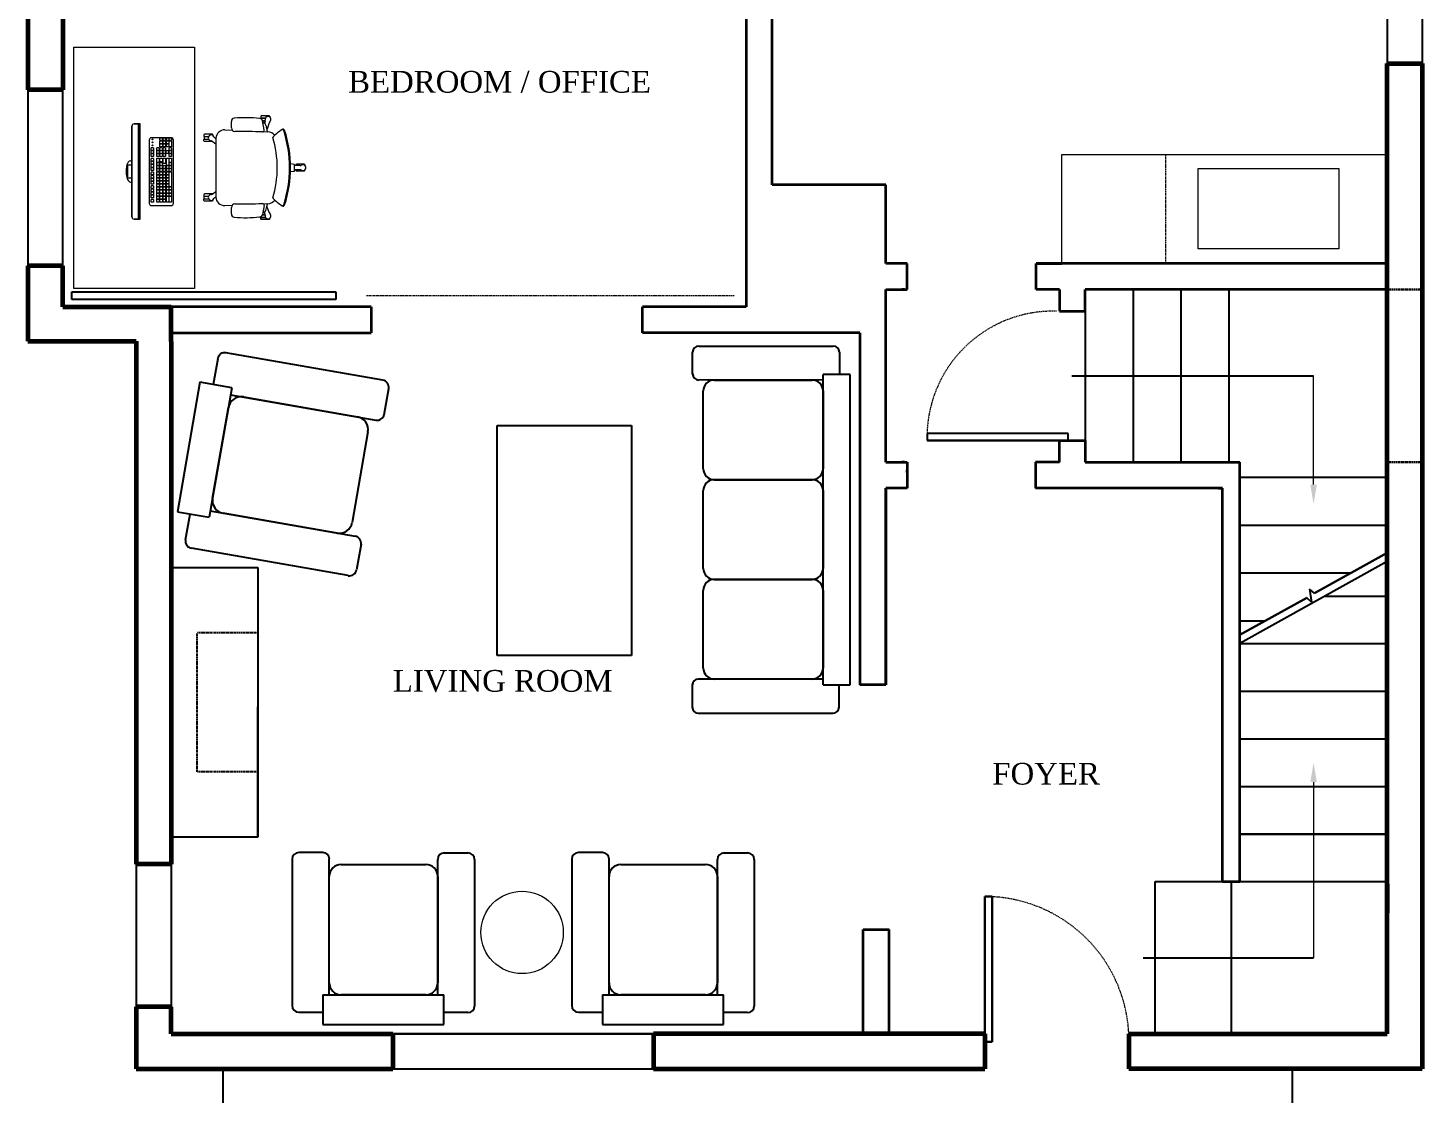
# Model space of a CAD drawing. Header units: inches. Extents: x 0 to 1578, y -28 to 824.
# Drawn here: x 108.2 to 428.9, y 281.4 to 526.7 of the extents above; entities that cross this region are included whole.
import ezdxf

# ---------------------------------------------------------------- set-up
doc = ezdxf.new("R2010")
doc.units = ezdxf.units.IN
doc.header["$MEASUREMENT"] = 0
doc.linetypes.add('ACAD_ISO03W100', pattern=[30, 12, -18])
for name, color, linetype in [('A-DECK-LITE', 250, 'Continuous'), ('A-DETL-FINE', 250, 'Continuous'), ('A-DETL-LITE', 250, 'Continuous'), ('A-ROOM-NAME', 250, 'Continuous'), ('A-WALL-EXTR-HEVY', 250, 'Continuous'), ('A-WALL-INTR-MEDM', 250, 'Continuous')]:
    doc.layers.add(name, color=color, linetype=linetype)
doc.styles.get("Standard").update_dxf_attribs({"font": 'Times New Roman.ttf'})

msp = doc.modelspace()

# ---------------------------------------------------------------- linework, layer by layer
at = {"layer": 'A-DECK-LITE'}
msp.add_line((252.42, 295.23), (191.86, 295.23), dxfattribs=at)
at = {"layer": 'A-DECK-LITE', "lineweight": 5}
for p, q in [((153.16, 287.23), (192.14, 287.23)), ((252.14, 287.23), (328.36, 287.23)), ((252.14, 287.23), (328.36, 287.23)), ((361.51, 287.23), (399.04, 287.23)), ((361.51, 287.23), (399.04, 287.23)), ((399.04, 287.23), (395.54, 287.23))]:
    msp.add_line(p, q, dxfattribs=at)
at = {"layer": 'A-DECK-LITE', "lineweight": 25}
for p, q in [((153.16, 206.1), (153.16, 287.23)), ((399.04, 287.23), (399.04, 206.1))]:
    msp.add_line(p, q, dxfattribs=at)
for points in [[(336.97, 206.1), (153.16, 206.1), (153.16, 287.23)], [(328.97, 206.1), (153.16, 206.1), (153.16, 287.23), (192.14, 287.23)], [(399.04, 287.23), (399.04, 206.1), (375.73, 206.1)]]:
    msp.add_lwpolyline(points, dxfattribs=at)
at = {"layer": 'A-DETL-FINE', "lineweight": 18}
for p, q in [((118.77, 466.73), (118.77, 522.25)), ((118.77, 522.25), (146.53, 522.25)), ((146.53, 522.25), (146.53, 466.73)), ((420.94, 497.3), (420.94, 518.43)), ((346.07, 497.52), (420.94, 497.52)), ((346.07, 472.43), (346.07, 497.52)), ((377.44, 494.28), (409.8, 494.28)), ((377.44, 475.83), (377.44, 494.28)), ((409.8, 494.28), (409.8, 475.83)), ((409.8, 475.83), (377.44, 475.83)), ((146.53, 466.73), (118.77, 466.73))]:
    msp.add_line(p, q, dxfattribs=at)
at = {"layer": 'A-DETL-FINE', "lineweight": 9}
for p, q in [((132.12, 504.04), (132.12, 483.19)), ((133.68, 504.56), (132.64, 504.56)), ((133.68, 482.67), (133.68, 504.56)), ((136.12, 500.85), (136.12, 486.28)), ((141.15, 501.38), (136.64, 501.38)), ((138.6, 500.71), (138.6, 501.32)), ((139.14, 501.32), (138.6, 501.32)), ((139.14, 500.71), (138.6, 500.71)), ((138.6, 500.01), (138.6, 500.62)), ((139.14, 500.62), (138.6, 500.62)), ((139.14, 501.32), (139.14, 500.71)), ((139.14, 500.62), (139.14, 500.01)), ((139.32, 500.71), (139.32, 501.32)), ((139.87, 501.32), (139.32, 501.32)), ((139.87, 500.71), (139.32, 500.71)), ((139.32, 500.01), (139.32, 500.62)), ((139.87, 500.62), (139.32, 500.62)), ((139.87, 501.32), (139.87, 500.71)), ((139.87, 500.62), (139.87, 500.01)), ((140.06, 500.71), (140.06, 501.32)), ((140.61, 501.32), (140.06, 501.32)), ((140.61, 500.71), (140.06, 500.71)), ((140.06, 500.01), (140.06, 500.62)), ((140.61, 500.62), (140.06, 500.62)), ((140.61, 501.32), (140.61, 500.71)), ((140.61, 500.62), (140.61, 500.01)), ((140.71, 500.71), (140.71, 501.32)), ((141.26, 501.32), (140.71, 501.32)), ((141.26, 500.71), (140.71, 500.71)), ((140.71, 499.31), (140.71, 500.62)), ((141.26, 500.62), (140.71, 500.62)), ((141.26, 501.32), (141.26, 500.71)), ((141.26, 500.62), (141.26, 499.31)), ((141.67, 486.28), (141.67, 500.85)), ((136.57, 498.45), (136.57, 499.06)), ((137.12, 499.06), (136.57, 499.06)), ((137.12, 498.45), (136.57, 498.45)), ((137.12, 498.45), (136.57, 498.45)), ((136.57, 497.75), (136.57, 498.36)), ((137.12, 498.36), (136.57, 498.36)), ((137.12, 497.75), (136.57, 497.75)), ((137.12, 497.75), (136.57, 497.75)), ((136.57, 497.05), (136.57, 497.66)), ((137.12, 497.66), (136.57, 497.66)), ((137.12, 499.06), (137.12, 498.45)), ((137.12, 498.36), (137.12, 497.75)), ((137.12, 497.66), (137.12, 497.05)), ((137.84, 498.45), (137.84, 499.06)), ((138.39, 499.06), (137.84, 499.06)), ((138.39, 498.45), (137.84, 498.45)), ((138.39, 498.45), (137.84, 498.45)), ((137.84, 497.75), (137.84, 498.36)), ((138.39, 498.36), (137.84, 498.36)), ((138.39, 497.75), (137.84, 497.75)), ((138.39, 497.75), (137.84, 497.75)), ((137.84, 497.05), (137.84, 497.66)), ((138.39, 497.66), (137.84, 497.66)), ((138.39, 499.06), (138.39, 498.45)), ((138.39, 498.36), (138.39, 497.75)), ((138.39, 497.66), (138.39, 497.05)), ((139.14, 500.01), (138.6, 500.01)), ((138.6, 499.31), (138.6, 499.92)), ((139.14, 499.92), (138.6, 499.92)), ((139.14, 499.31), (138.6, 499.31)), ((138.6, 498.45), (138.6, 499.06)), ((139.14, 499.06), (138.6, 499.06)), ((139.14, 498.45), (138.6, 498.45)), ((139.14, 498.45), (138.6, 498.45)), ((138.6, 497.75), (138.6, 498.36)), ((139.14, 498.36), (138.6, 498.36)), ((139.14, 497.75), (138.6, 497.75)), ((139.14, 497.75), (138.6, 497.75)), ((138.6, 497.05), (138.6, 497.66)), ((139.14, 497.66), (138.6, 497.66)), ((139.14, 499.92), (139.14, 499.31)), ((139.14, 499.06), (139.14, 498.45)), ((139.14, 498.36), (139.14, 497.75)), ((139.14, 497.66), (139.14, 497.05)), ((139.87, 500.01), (139.32, 500.01)), ((139.32, 499.31), (139.32, 499.92)), ((139.87, 499.92), (139.32, 499.92)), ((139.87, 499.31), (139.32, 499.31)), ((139.32, 498.45), (139.32, 499.06)), ((139.87, 499.06), (139.32, 499.06)), ((139.87, 498.45), (139.32, 498.45)), ((139.87, 498.45), (139.32, 498.45)), ((139.32, 497.75), (139.32, 498.36)), ((139.87, 498.36), (139.32, 498.36)), ((139.87, 497.75), (139.32, 497.75)), ((139.87, 497.75), (139.32, 497.75)), ((139.32, 497.05), (139.32, 497.66)), ((139.87, 497.66), (139.32, 497.66)), ((139.87, 499.92), (139.87, 499.31)), ((139.87, 499.06), (139.87, 498.45)), ((139.87, 498.36), (139.87, 497.75)), ((139.87, 497.66), (139.87, 497.05)), ((139.99, 497.75), (139.99, 498.36)), ((140.54, 498.36), (139.99, 498.36)), ((140.54, 497.75), (139.99, 497.75)), ((140.54, 497.75), (139.99, 497.75)), ((140.61, 500.01), (140.06, 500.01)), ((140.06, 499.31), (140.06, 499.92)), ((140.61, 499.92), (140.06, 499.92)), ((140.61, 499.31), (140.06, 499.31)), ((140.54, 498.36), (140.54, 497.75)), ((140.61, 499.92), (140.61, 499.31)), ((140.71, 499.31), (140.71, 499.92)), ((141.26, 499.31), (140.71, 499.31)), ((140.71, 498.45), (140.71, 499.06)), ((141.26, 499.06), (140.71, 499.06)), ((141.26, 498.45), (140.71, 498.45)), ((141.26, 498.45), (140.71, 498.45)), ((140.71, 497.05), (140.71, 497.66)), ((141.26, 497.66), (140.71, 497.66)), ((140.72, 497.75), (140.72, 498.36)), ((141.27, 498.36), (140.72, 498.36)), ((141.27, 497.75), (140.72, 497.75)), ((141.27, 497.75), (140.72, 497.75)), ((141.26, 499.92), (141.26, 499.31)), ((141.26, 499.06), (141.26, 498.45)), ((141.26, 497.66), (141.26, 497.05)), ((141.27, 498.36), (141.27, 497.75)), ((131.82, 496.08), (132.12, 496.08)), ((137.12, 497.05), (136.57, 497.05)), ((137.12, 497.05), (136.57, 497.05)), ((136.57, 495.98), (136.57, 496.59)), ((137.12, 496.59), (136.57, 496.59)), ((137.12, 495.98), (136.57, 495.98)), ((137.12, 495.98), (136.57, 495.98)), ((136.57, 495.28), (136.57, 495.89)), ((137.12, 495.89), (136.57, 495.89)), ((137.12, 495.28), (136.57, 495.28)), ((137.12, 495.28), (136.57, 495.28)), ((136.57, 494.57), (136.57, 495.19)), ((137.12, 495.19), (136.57, 495.19)), ((137.12, 494.57), (136.57, 494.57)), ((137.12, 494.57), (136.57, 494.57)), ((136.57, 493.87), (136.57, 494.48)), ((137.12, 494.48), (136.57, 494.48)), ((137.12, 496.59), (137.12, 495.98)), ((137.12, 495.89), (137.12, 495.28)), ((137.12, 495.19), (137.12, 494.57)), ((137.12, 494.48), (137.12, 493.87)), ((138.39, 497.05), (137.84, 497.05)), ((138.39, 497.05), (137.84, 497.05)), ((137.84, 494.99), (137.84, 495.6)), ((138.39, 495.6), (137.84, 495.6)), ((138.39, 494.99), (137.84, 494.99)), ((138.39, 494.99), (137.84, 494.99)), ((137.84, 494.28), (137.84, 494.9)), ((138.39, 494.9), (137.84, 494.9)), ((138.39, 494.28), (137.84, 494.28)), ((138.39, 494.28), (137.84, 494.28)), ((137.84, 493.58), (137.84, 494.2)), ((138.39, 494.2), (137.84, 494.2)), ((138.39, 495.6), (138.39, 494.99)), ((138.39, 494.9), (138.39, 494.28)), ((138.39, 494.2), (138.39, 493.58)), ((139.14, 497.05), (138.6, 497.05)), ((139.14, 497.05), (138.6, 497.05)), ((138.6, 495.82), (138.6, 496.72)), ((138.6, 496.72), (139.15, 496.72)), ((139.15, 495.82), (138.6, 495.82)), ((138.6, 494.99), (138.6, 495.6)), ((139.14, 495.6), (138.6, 495.6)), ((139.14, 494.99), (138.6, 494.99)), ((139.14, 494.99), (138.6, 494.99)), ((138.6, 494.28), (138.6, 494.9)), ((139.14, 494.9), (138.6, 494.9)), ((139.14, 494.28), (138.6, 494.28)), ((139.14, 494.28), (138.6, 494.28)), ((138.6, 493.58), (138.6, 494.2)), ((139.14, 494.2), (138.6, 494.2)), ((139.14, 495.6), (139.14, 494.99)), ((139.14, 494.9), (139.14, 494.28)), ((139.14, 494.2), (139.14, 493.58)), ((139.15, 496.72), (139.15, 495.82)), ((139.87, 497.05), (139.32, 497.05)), ((139.87, 497.05), (139.32, 497.05)), ((139.32, 494.28), (139.32, 494.9)), ((139.87, 494.9), (139.32, 494.9)), ((139.87, 494.28), (139.32, 494.28)), ((139.87, 494.28), (139.32, 494.28)), ((139.32, 493.58), (139.32, 494.2)), ((139.87, 494.2), (139.32, 494.2)), ((139.33, 495.43), (139.33, 496.72)), ((139.33, 496.72), (139.87, 496.72)), ((139.87, 495.43), (139.33, 495.43)), ((139.87, 496.72), (139.87, 495.43)), ((139.87, 494.9), (139.87, 494.28)), ((139.87, 494.2), (139.87, 493.58)), ((140.06, 494.28), (140.06, 494.9)), ((140.61, 494.9), (140.06, 494.9)), ((140.61, 494.28), (140.06, 494.28)), ((140.61, 494.28), (140.06, 494.28)), ((140.06, 493.58), (140.06, 494.2)), ((140.61, 494.2), (140.06, 494.2)), ((140.07, 494.99), (140.07, 496.72)), ((140.07, 496.72), (140.61, 496.72)), ((140.61, 494.99), (140.07, 494.99)), ((140.61, 496.72), (140.61, 494.99)), ((140.61, 494.9), (140.61, 494.28)), ((140.61, 494.2), (140.61, 493.58)), ((141.26, 497.05), (140.71, 497.05)), ((141.26, 497.05), (140.71, 497.05)), ((140.72, 495.69), (140.72, 496.72)), ((140.72, 496.72), (141.27, 496.72)), ((141.27, 495.69), (140.72, 495.69)), ((140.72, 494.99), (140.72, 495.6)), ((141.27, 495.6), (140.72, 495.6)), ((141.27, 494.99), (140.72, 494.99)), ((141.27, 494.99), (140.72, 494.99)), ((141.27, 494.99), (140.72, 494.99)), ((140.72, 494.28), (140.72, 494.9)), ((141.27, 494.9), (140.72, 494.9)), ((141.27, 494.28), (140.72, 494.28)), ((141.27, 494.28), (140.72, 494.28)), ((140.72, 493.58), (140.72, 494.2)), ((141.27, 494.2), (140.72, 494.2)), ((141.27, 496.72), (141.27, 495.69)), ((141.27, 495.6), (141.27, 494.99)), ((141.27, 495.6), (141.27, 494.99)), ((141.27, 494.9), (141.27, 494.28)), ((141.27, 494.2), (141.27, 493.58)), ((131.83, 491.17), (132.12, 491.17)), ((137.12, 493.87), (136.57, 493.87)), ((137.12, 493.87), (136.57, 493.87)), ((136.57, 492.82), (136.57, 493.43)), ((137.12, 493.43), (136.57, 493.43)), ((137.12, 492.82), (136.57, 492.82)), ((137.12, 492.82), (136.57, 492.82)), ((136.57, 492.12), (136.57, 492.73)), ((137.12, 492.73), (136.57, 492.73)), ((137.12, 492.12), (136.57, 492.12)), ((137.12, 492.12), (136.57, 492.12)), ((136.57, 491.42), (136.57, 492.03)), ((137.12, 492.03), (136.57, 492.03)), ((137.12, 491.42), (136.57, 491.42)), ((137.12, 491.42), (136.57, 491.42)), ((136.57, 490.72), (136.57, 491.33)), ((137.12, 491.33), (136.57, 491.33)), ((137.12, 493.43), (137.12, 492.82)), ((137.12, 492.73), (137.12, 492.12)), ((137.12, 492.03), (137.12, 491.42)), ((137.12, 491.33), (137.12, 490.72)), ((138.39, 493.58), (137.84, 493.58)), ((138.39, 493.58), (137.84, 493.58)), ((137.84, 492.88), (137.84, 493.49)), ((138.39, 493.49), (137.84, 493.49)), ((138.39, 492.88), (137.84, 492.88)), ((138.39, 492.88), (137.84, 492.88)), ((137.84, 492.18), (137.84, 492.79)), ((138.39, 492.79), (137.84, 492.79)), ((138.39, 492.18), (137.84, 492.18)), ((138.39, 492.18), (137.84, 492.18)), ((137.84, 491.48), (137.84, 492.09)), ((138.39, 492.09), (137.84, 492.09)), ((138.39, 491.48), (137.84, 491.48)), ((138.39, 491.48), (137.84, 491.48)), ((137.84, 490.78), (137.84, 491.39)), ((138.39, 491.39), (137.84, 491.39)), ((138.39, 490.78), (137.84, 490.78)), ((138.39, 490.78), (137.84, 490.78)), ((138.39, 493.49), (138.39, 492.88)), ((138.39, 492.79), (138.39, 492.18)), ((138.39, 492.09), (138.39, 491.48)), ((138.39, 491.39), (138.39, 490.78)), ((139.14, 493.58), (138.6, 493.58)), ((139.14, 493.58), (138.6, 493.58)), ((138.6, 492.88), (138.6, 493.49)), ((139.14, 493.49), (138.6, 493.49)), ((139.14, 492.88), (138.6, 492.88)), ((139.14, 492.88), (138.6, 492.88)), ((138.6, 492.18), (138.6, 492.79)), ((139.14, 492.79), (138.6, 492.79)), ((139.14, 492.18), (138.6, 492.18)), ((139.14, 492.18), (138.6, 492.18)), ((138.6, 491.48), (138.6, 492.09)), ((139.14, 492.09), (138.6, 492.09)), ((139.14, 491.48), (138.6, 491.48)), ((139.14, 491.48), (138.6, 491.48)), ((138.6, 490.78), (138.6, 491.39)), ((139.14, 491.39), (138.6, 491.39)), ((139.14, 490.78), (138.6, 490.78)), ((139.14, 490.78), (138.6, 490.78)), ((139.14, 493.49), (139.14, 492.88)), ((139.14, 492.79), (139.14, 492.18)), ((139.14, 492.09), (139.14, 491.48)), ((139.14, 491.39), (139.14, 490.78)), ((139.87, 493.58), (139.32, 493.58)), ((139.87, 493.58), (139.32, 493.58)), ((139.32, 492.88), (139.32, 493.49)), ((139.87, 493.49), (139.32, 493.49)), ((139.87, 492.88), (139.32, 492.88)), ((139.87, 492.88), (139.32, 492.88)), ((139.32, 492.18), (139.32, 492.79)), ((139.87, 492.79), (139.32, 492.79)), ((139.87, 492.18), (139.32, 492.18)), ((139.87, 492.18), (139.32, 492.18)), ((139.32, 491.48), (139.32, 492.09)), ((139.87, 492.09), (139.32, 492.09)), ((139.87, 491.48), (139.32, 491.48)), ((139.87, 491.48), (139.32, 491.48)), ((139.32, 490.78), (139.32, 491.39)), ((139.87, 491.39), (139.32, 491.39)), ((139.87, 490.78), (139.32, 490.78)), ((139.87, 490.78), (139.32, 490.78)), ((139.87, 493.49), (139.87, 492.88)), ((139.87, 492.79), (139.87, 492.18)), ((139.87, 492.09), (139.87, 491.48)), ((139.87, 491.39), (139.87, 490.78)), ((140.61, 493.58), (140.06, 493.58)), ((140.61, 493.58), (140.06, 493.58)), ((140.06, 492.88), (140.06, 493.49)), ((140.61, 493.49), (140.06, 493.49)), ((140.61, 492.88), (140.06, 492.88)), ((140.61, 492.88), (140.06, 492.88)), ((140.06, 492.18), (140.06, 492.79)), ((140.61, 492.79), (140.06, 492.79)), ((140.61, 492.18), (140.06, 492.18)), ((140.61, 492.18), (140.06, 492.18)), ((140.06, 491.48), (140.06, 492.09)), ((140.61, 492.09), (140.06, 492.09)), ((140.61, 491.48), (140.06, 491.48)), ((140.61, 491.48), (140.06, 491.48)), ((140.06, 490.78), (140.06, 491.39)), ((140.61, 491.39), (140.06, 491.39)), ((140.61, 490.78), (140.06, 490.78)), ((140.61, 490.78), (140.06, 490.78)), ((140.61, 493.49), (140.61, 492.88)), ((140.61, 492.79), (140.61, 492.18)), ((140.61, 492.09), (140.61, 491.48)), ((140.61, 491.39), (140.61, 490.78)), ((141.27, 493.58), (140.72, 493.58)), ((141.27, 493.58), (140.72, 493.58)), ((140.72, 490.08), (140.72, 493.49)), ((141.27, 493.49), (140.72, 493.49)), ((140.72, 492.18), (140.72, 492.79)), ((140.72, 491.48), (140.72, 492.09)), ((140.72, 490.78), (140.72, 491.39)), ((141.27, 493.49), (141.27, 490.08)), ((141.27, 492.79), (141.27, 492.18)), ((141.27, 492.09), (141.27, 491.48)), ((141.27, 491.39), (141.27, 490.78)), ((137.12, 490.72), (136.57, 490.72)), ((137.12, 490.72), (136.57, 490.72)), ((136.57, 489.68), (136.57, 490.29)), ((137.12, 490.29), (136.57, 490.29)), ((137.12, 489.68), (136.57, 489.68)), ((137.12, 489.68), (136.57, 489.68)), ((136.57, 488.97), (136.57, 489.59)), ((137.12, 489.59), (136.57, 489.59)), ((137.12, 488.97), (136.57, 488.97)), ((137.12, 488.97), (136.57, 488.97)), ((136.57, 488.27), (136.57, 488.88)), ((137.12, 488.88), (136.57, 488.88)), ((137.12, 488.27), (136.57, 488.27)), ((137.12, 488.27), (136.57, 488.27)), ((136.57, 487.57), (136.57, 488.18)), ((137.12, 488.18), (136.57, 488.18)), ((137.12, 487.57), (136.57, 487.57)), ((137.12, 487.57), (136.57, 487.57)), ((137.12, 490.29), (137.12, 489.68)), ((137.12, 489.59), (137.12, 488.97)), ((137.12, 488.88), (137.12, 488.27)), ((137.12, 488.18), (137.12, 487.57)), ((137.84, 490.08), (137.84, 490.69)), ((138.39, 490.69), (137.84, 490.69)), ((138.39, 490.08), (137.84, 490.08)), ((138.39, 490.08), (137.84, 490.08)), ((137.84, 489.38), (137.84, 489.99)), ((138.39, 489.99), (137.84, 489.99)), ((138.39, 489.38), (137.84, 489.38)), ((138.39, 489.38), (137.84, 489.38)), ((137.84, 488.67), (137.84, 489.29)), ((138.39, 489.29), (137.84, 489.29)), ((138.39, 488.67), (137.84, 488.67)), ((138.39, 488.67), (137.84, 488.67)), ((137.84, 487.97), (137.84, 488.58)), ((138.39, 488.58), (137.84, 488.58)), ((138.39, 487.97), (137.84, 487.97)), ((138.39, 487.97), (137.84, 487.97)), ((137.84, 487.27), (137.84, 487.88)), ((138.39, 487.88), (137.84, 487.88)), ((138.39, 490.69), (138.39, 490.08)), ((138.39, 489.99), (138.39, 489.38)), ((138.39, 489.29), (138.39, 488.67)), ((138.39, 488.58), (138.39, 487.97)), ((138.39, 487.88), (138.39, 487.27)), ((138.6, 490.08), (138.6, 490.69)), ((139.14, 490.69), (138.6, 490.69)), ((139.14, 490.08), (138.6, 490.08)), ((139.14, 490.08), (138.6, 490.08)), ((138.6, 489.38), (138.6, 489.99)), ((139.14, 489.99), (138.6, 489.99)), ((139.14, 489.38), (138.6, 489.38)), ((139.14, 489.38), (138.6, 489.38)), ((138.6, 488.67), (138.6, 489.29)), ((139.14, 489.29), (138.6, 489.29)), ((139.14, 488.67), (138.6, 488.67)), ((139.14, 488.67), (138.6, 488.67)), ((138.6, 487.97), (138.6, 488.58)), ((139.14, 488.58), (138.6, 488.58)), ((139.14, 487.97), (138.6, 487.97)), ((139.14, 487.97), (138.6, 487.97)), ((138.6, 487.27), (138.6, 487.88)), ((139.14, 487.88), (138.6, 487.88)), ((139.14, 490.69), (139.14, 490.08)), ((139.14, 489.99), (139.14, 489.38)), ((139.14, 489.29), (139.14, 488.67)), ((139.14, 488.58), (139.14, 487.97)), ((139.14, 487.88), (139.14, 487.27)), ((139.32, 490.08), (139.32, 490.69)), ((139.87, 490.69), (139.32, 490.69)), ((139.87, 490.08), (139.32, 490.08)), ((139.87, 490.08), (139.32, 490.08)), ((139.32, 489.38), (139.32, 489.99)), ((139.87, 489.99), (139.32, 489.99)), ((139.87, 489.38), (139.32, 489.38)), ((139.87, 489.38), (139.32, 489.38)), ((139.32, 488.67), (139.32, 489.29)), ((139.87, 489.29), (139.32, 489.29)), ((139.87, 488.67), (139.32, 488.67)), ((139.87, 488.67), (139.32, 488.67)), ((139.32, 487.97), (139.32, 488.58)), ((139.87, 488.58), (139.32, 488.58)), ((139.87, 487.97), (139.32, 487.97)), ((139.87, 487.97), (139.32, 487.97)), ((139.32, 487.27), (139.32, 487.88)), ((139.87, 487.88), (139.32, 487.88)), ((139.87, 490.69), (139.87, 490.08)), ((139.87, 489.99), (139.87, 489.38)), ((139.87, 489.29), (139.87, 488.67)), ((139.87, 488.58), (139.87, 487.97)), ((139.87, 487.88), (139.87, 487.27)), ((140.06, 490.08), (140.06, 490.69)), ((140.61, 490.69), (140.06, 490.69)), ((140.61, 490.08), (140.06, 490.08)), ((140.61, 490.08), (140.06, 490.08)), ((140.06, 489.38), (140.06, 489.99)), ((140.61, 489.99), (140.06, 489.99)), ((140.61, 489.38), (140.06, 489.38)), ((140.61, 489.38), (140.06, 489.38)), ((140.06, 488.67), (140.06, 489.29)), ((140.61, 489.29), (140.06, 489.29)), ((140.61, 488.67), (140.06, 488.67)), ((140.61, 488.67), (140.06, 488.67)), ((140.06, 487.97), (140.06, 488.58)), ((140.61, 488.58), (140.06, 488.58)), ((140.61, 487.97), (140.06, 487.97)), ((140.61, 487.97), (140.06, 487.97)), ((140.06, 486.57), (140.06, 487.88)), ((140.06, 487.27), (140.06, 487.88)), ((140.61, 487.88), (140.06, 487.88)), ((140.61, 490.69), (140.61, 490.08)), ((140.61, 489.99), (140.61, 489.38)), ((140.61, 489.29), (140.61, 488.67)), ((140.61, 488.58), (140.61, 487.97)), ((140.61, 487.88), (140.61, 486.57)), ((140.61, 487.88), (140.61, 487.27)), ((140.72, 490.08), (140.72, 490.69)), ((141.27, 490.08), (140.72, 490.08)), ((141.27, 490.08), (140.72, 490.08)), ((140.72, 489.38), (140.72, 489.99)), ((141.27, 489.99), (140.72, 489.99)), ((141.27, 489.38), (140.72, 489.38)), ((141.27, 489.38), (140.72, 489.38)), ((140.72, 488.67), (140.72, 489.29)), ((141.27, 489.29), (140.72, 489.29)), ((141.27, 488.67), (140.72, 488.67)), ((141.27, 488.67), (140.72, 488.67)), ((140.72, 487.97), (140.72, 488.58)), ((141.27, 488.58), (140.72, 488.58)), ((141.27, 487.97), (140.72, 487.97)), ((141.27, 487.97), (140.72, 487.97)), ((140.72, 486.57), (140.72, 487.88)), ((140.72, 487.27), (140.72, 487.88)), ((141.27, 487.88), (140.72, 487.88)), ((141.27, 490.69), (141.27, 490.08)), ((141.27, 489.99), (141.27, 489.38)), ((141.27, 489.29), (141.27, 488.67)), ((141.27, 488.58), (141.27, 487.97)), ((141.27, 487.88), (141.27, 486.57)), ((141.27, 487.88), (141.27, 487.27)), ((136.57, 486.57), (136.57, 487.18)), ((137.12, 487.18), (136.57, 487.18)), ((137.12, 486.57), (136.57, 486.57)), ((136.64, 485.76), (141.15, 485.76)), ((137.12, 487.18), (137.12, 486.57)), ((138.39, 487.27), (137.84, 487.27)), ((138.39, 487.27), (137.84, 487.27)), ((137.84, 486.57), (137.84, 487.18)), ((138.39, 487.18), (137.84, 487.18)), ((138.39, 486.57), (137.84, 486.57)), ((138.39, 487.18), (138.39, 486.57)), ((139.14, 487.27), (138.6, 487.27)), ((139.14, 487.27), (138.6, 487.27)), ((138.6, 486.57), (138.6, 487.18)), ((139.14, 487.18), (138.6, 487.18)), ((139.14, 486.57), (138.6, 486.57)), ((139.14, 487.18), (139.14, 486.57)), ((139.87, 487.27), (139.32, 487.27)), ((139.87, 487.27), (139.32, 487.27)), ((139.32, 486.57), (139.32, 487.18)), ((139.87, 487.18), (139.32, 487.18)), ((139.87, 486.57), (139.32, 486.57)), ((139.87, 487.18), (139.87, 486.57)), ((140.61, 486.57), (140.06, 486.57)), ((141.27, 486.57), (140.72, 486.57)), ((132.64, 482.67), (133.68, 482.67))]:
    msp.add_line(p, q, dxfattribs=at)
at = {"layer": 'A-DETL-FINE', "lineweight": 18, "ltscale": 2}
for p, q in [((155.06, 503.66), (155.05, 505.12)), ((161.88, 506.44), (161.76, 506.31)), ((161.76, 506.31), (161.76, 505.97)), ((161.76, 505.97), (161.79, 505.94)), ((161.79, 505.94), (162.85, 505.94)), ((161.79, 505.9), (161.79, 505.75)), ((161.79, 505.9), (162.83, 505.9)), ((163.72, 506.44), (161.88, 506.44)), ((162.17, 505.33), (162.79, 505.33)), ((162.18, 505.29), (162.79, 505.29)), ((162.64, 504.79), (162.42, 504.79)), ((162.76, 505.14), (162.61, 504.68)), ((163.05, 504.04), (163.13, 503.71)), ((163.69, 504.84), (163.22, 503.32)), ((163.72, 504.79), (163.68, 504.79)), ((163.84, 506.31), (163.72, 506.44)), ((163.84, 504.92), (163.72, 504.79)), ((163.84, 506.31), (163.84, 506.15)), ((163.84, 504.92), (163.84, 505.08)), ((148.82, 502.19), (148.69, 502.06)), ((148.69, 502.06), (148.69, 501.72)), ((148.69, 501.72), (148.73, 501.68)), ((148.69, 501), (148.73, 501.04)), ((148.69, 500.66), (148.69, 501)), ((148.82, 500.53), (148.69, 500.66)), ((148.73, 501.68), (149.79, 501.68)), ((148.73, 501.65), (148.73, 501.07)), ((148.73, 501.65), (149.77, 501.65)), ((148.73, 501.07), (149.77, 501.07)), ((148.73, 501.04), (149.79, 501.04)), ((150.65, 502.19), (148.82, 502.19)), ((150.67, 500.53), (148.82, 500.53)), ((150.61, 500.58), (151.46, 499.95)), ((150.77, 502.06), (150.65, 502.19)), ((150.77, 502.06), (150.77, 501.88)), ((151.18, 501.37), (151.46, 501.18)), ((151.46, 501.29), (151.46, 487.69)), ((153.52, 503.19), (155.22, 503.12)), ((162.41, 502.81), (163.41, 502.77)), ((170.86, 494.99), (169.52, 495.01)), ((170.86, 494.01), (169.52, 494)), ((169.97, 495.33), (169.84, 495.2)), ((169.84, 495.2), (169.84, 495)), ((169.84, 493.81), (169.84, 494)), ((171.8, 495.33), (169.97, 495.33)), ((171.92, 495.2), (171.8, 495.33)), ((171.92, 495.2), (171.92, 495.04)), ((171.92, 493.81), (171.92, 493.97)), ((169.97, 493.67), (169.84, 493.81)), ((171.8, 493.67), (169.97, 493.67)), ((171.92, 493.81), (171.8, 493.67)), ((148.81, 488.46), (148.69, 488.33)), ((148.69, 488.33), (148.69, 487.99)), ((148.69, 487.99), (148.73, 487.96)), ((148.73, 487.96), (149.78, 487.96)), ((148.73, 487.92), (149.77, 487.92)), ((148.73, 487.35), (148.73, 487.92)), ((150.67, 488.46), (148.81, 488.46)), ((150.6, 488.42), (151.46, 489.05)), ((151.18, 487.62), (151.46, 487.82)), ((148.69, 487.27), (148.73, 487.31)), ((148.69, 486.94), (148.69, 487.27)), ((148.81, 486.81), (148.69, 486.94)), ((148.73, 487.35), (149.77, 487.35)), ((148.73, 487.31), (149.78, 487.31)), ((150.65, 486.81), (148.81, 486.81)), ((150.77, 486.94), (150.65, 486.81)), ((150.77, 486.94), (150.77, 487.11)), ((153.52, 485.8), (155.22, 485.88)), ((155.04, 483.87), (155.06, 485.33)), ((162.41, 486.18), (163.41, 486.22)), ((163.05, 484.95), (163.13, 485.28)), ((163.69, 484.15), (163.21, 485.67)), ((161.76, 483.02), (161.79, 483.05)), ((161.76, 482.68), (161.76, 483.02)), ((161.88, 482.55), (161.76, 482.68)), ((161.79, 483.09), (161.79, 483.25)), ((161.79, 483.09), (162.83, 483.09)), ((161.79, 483.05), (162.85, 483.05)), ((163.71, 482.55), (161.88, 482.55)), ((162.17, 483.66), (162.79, 483.66)), ((162.18, 483.7), (162.79, 483.7)), ((162.64, 484.2), (162.42, 484.2)), ((162.76, 483.85), (162.6, 484.31)), ((163.71, 484.2), (163.68, 484.2)), ((163.84, 484.07), (163.71, 484.2)), ((163.84, 482.68), (163.71, 482.55)), ((163.84, 484.07), (163.84, 483.91)), ((163.84, 482.68), (163.84, 482.84))]:
    msp.add_line(p, q, dxfattribs=at)
at = {"layer": 'A-DETL-FINE', "linetype": 'ACAD_ISO03W100', "lineweight": 18, "ltscale": 0.002}
msp.add_line((369.96, 472.43), (369.96, 497.52), dxfattribs=at)
at = {"layer": 'A-DETL-FINE', "linetype": 'ACAD_ISO03W100', "lineweight": 18, "ltscale": 0.002, "transparency": 33554687}
msp.add_line((186.02, 465.06), (270.87, 465.06), dxfattribs=at)
at = {"layer": 'A-DETL-FINE'}
for p, q in [((262.53, 453.44), (293.49, 453.44)), ((151.87, 450.56), (150.82, 444.6)), ((189.87, 445.6), (153.78, 451.91)), ((261.13, 447), (261.13, 452.04)), ((294.9, 452.04), (294.9, 446.92)), ((297.4, 446.91), (291.13, 446.91)), ((291.13, 375.51), (291.13, 446.91)), ((297.4, 375.51), (297.4, 446.91)), ((147.8, 445.13), (142.6, 415.36)), ((155.12, 443.85), (147.8, 445.13)), ((155.12, 443.85), (149.91, 414.08)), ((190.17, 437.68), (191.22, 443.68)), ((291.12, 445.67), (262.53, 445.65)), ((263.57, 425.25), (263.57, 443.13)), ((266.09, 445.65), (288.6, 445.65)), ((291.12, 443.13), (291.12, 425.25)), ((154.84, 442.26), (188.26, 436.42)), ((157.78, 441.75), (184.01, 437.16)), ((150.69, 418.49), (154.33, 439.32)), ((186.44, 433.71), (182.8, 412.87)), ((216.17, 382.26), (216.17, 435.19)), ((216.17, 435.19), (247.04, 435.19)), ((247.04, 435.19), (247.04, 382.26)), ((263.57, 402.32), (263.57, 420.2)), ((266.09, 422.72), (288.6, 422.72)), ((288.6, 422.72), (266.09, 422.72)), ((291.12, 420.2), (291.12, 402.32)), ((142.6, 415.36), (149.91, 414.08)), ((144.47, 408.87), (145.52, 414.83)), ((150.17, 415.53), (183.49, 409.73)), ((179.34, 410.45), (153.11, 415.03)), ((184.85, 407.87), (183.83, 402)), ((181.91, 400.65), (145.82, 406.95)), ((288.6, 399.8), (266.09, 399.8)), ((266.09, 399.8), (288.6, 399.8)), ((263.57, 379.39), (263.57, 397.27)), ((291.12, 397.27), (291.12, 379.39)), ((247.04, 382.26), (216.17, 382.26)), ((261.04, 375.54), (261.04, 370.39)), ((291.13, 376.87), (262.44, 376.87)), ((288.6, 376.87), (266.09, 376.87)), ((291.13, 375.51), (297.4, 375.51)), ((294.81, 370.39), (294.81, 375.51)), ((262.44, 368.99), (293.41, 368.99)), ((176.11, 336.96), (170.51, 336.96)), ((203.96, 336.87), (209.44, 336.86)), ((240.46, 336.96), (234.85, 336.96)), ((268.3, 336.87), (273.78, 336.86)), ((168.98, 335.44), (168.98, 301.75)), ((177.55, 304.23), (177.55, 335.44)), ((180.3, 334.21), (199.75, 334.21)), ((202.51, 304.24), (202.49, 335.34)), ((210.96, 335.34), (210.96, 301.66)), ((233.33, 335.44), (233.33, 301.75)), ((241.9, 304.23), (241.9, 335.44)), ((244.65, 334.21), (264.09, 334.21)), ((266.86, 304.24), (266.84, 335.34)), ((275.31, 335.34), (275.31, 301.66)), ((177.55, 306.98), (177.55, 331.47)), ((202.49, 331.47), (202.49, 306.98)), ((241.9, 306.98), (241.9, 331.47)), ((266.84, 331.47), (266.84, 306.98)), ((176.07, 304.23), (203.86, 304.23)), ((176.07, 304.23), (176.07, 297.4)), ((199.75, 304.24), (180.3, 304.24)), ((203.86, 297.4), (203.86, 304.23)), ((240.42, 304.23), (268.21, 304.23)), ((240.42, 304.23), (240.42, 297.4)), ((264.09, 304.24), (244.65, 304.24)), ((268.21, 297.4), (268.21, 304.23)), ((170.51, 300.23), (176.07, 300.23)), ((209.44, 300.13), (203.87, 300.13)), ((234.85, 300.23), (240.42, 300.23)), ((273.78, 300.13), (268.22, 300.13)), ((176.07, 297.4), (203.86, 297.4)), ((240.42, 297.4), (268.21, 297.4))]:
    msp.add_line(p, q, dxfattribs=at)
at = {"layer": 'A-DETL-FINE', "lineweight": 9}
for points in [[(132.12, 483.19), (132.12, 504.04)], [(132.64, 504.56), (133.68, 504.56)], [(133.68, 482.67), (132.64, 482.67)]]:
    msp.add_lwpolyline(points, dxfattribs=at)
for points in [[(133.68, 504.56), (133.68, 482.67), (134.05, 482.67), (134.05, 504.56)], [(132.12, 495.13), (132.12, 492.11), (131.17, 492.11), (131.17, 495.13)], [(137.85, 495.7), (137.85, 496.72), (138.4, 496.72), (138.4, 495.7)]]:
    msp.add_lwpolyline(points, close=True, dxfattribs=at)
at = {"layer": 'A-DETL-FINE', "lineweight": 18}
for points in [[(162.6, 503.23), (162.19, 505.26)], [(168.62, 493.6), (169.52, 493.73), (169.52, 495.26), (168.62, 495.39)], [(162.59, 485.76), (162.18, 483.73)], [(403.98, 421.6), (403.98, 446.59)], [(403.98, 353.15), (403.98, 312.75)]]:
    msp.add_lwpolyline(points, dxfattribs=at)
at = {"layer": 'A-DETL-FINE', "lineweight": 9}
for centre in [(136.86, 501.01), (136.86, 500.32), (136.86, 499.63)]:
    msp.add_circle(centre, 0.09, dxfattribs=at)
at = {"layer": 'A-DETL-FINE', "lineweight": 18}
msp.add_circle((221.9, 318.58), 9.48, dxfattribs=at)
at = {"layer": 'A-DETL-FINE', "lineweight": 9}
for centre, start, end in [((132.64, 504.04), 90, 180), ((136.64, 500.85), 90, 180), ((141.15, 500.85), 0, 90), ((136.64, 486.28), 180, 270), ((141.15, 486.28), 270, 0), ((132.64, 483.19), 180, 270)]:
    msp.add_arc(centre, 0.521, start, end, dxfattribs=at)
at = {"layer": 'A-DETL-FINE', "lineweight": 18, "ltscale": 2}
for centre, radius, start, end in [((155.74, 505.19), 0.699, 95.0365, 186.0047), ((155.83, 503.59), 0.769, 175.0418, 270.9316), ((158.18, 476.76), 29.24, 83.3476, 94.9047), ((161.52, 505.12), 0.679, 11.3843, 86.0675), ((161.98, 503.77), 1.11, 13.7502, 74.579), ((162.1, 505.35), 0.696, 342.2015, 8.7074), ((163.43, 505.61), 0.663, 310.5245, 193.4595), ((155.26, 501.78), 8.1, 7.1189, 13.7502), ((164.36, 504.62), 0.696, 135.2765, 161.7824), ((150.36, 501.36), 0.663, 22.5245, 265.4595), ((150.2, 500.01), 0.696, 54.2015, 80.7074), ((151.6, 501.93), 0.696, 207.2765, 233.7824), ((153.44, 501.21), 1.98, 87.5729, 177.8185), ((156.53, 311.43), 191.39, 88.3138, 90.2072), ((162.18, 503.16), 0.42, 267.6388, 9.6107), ((163.31, 500.69), 2.08, 36.264, 87.3892), ((165.05, 501.23), 0.529, 136.9603, 155.5958), ((141.53, 494.5), 24.05, 343.1968, 16.7872), ((172.16, 494.53), 10.3, 122.0445, 136.7544), ((166.92, 502.95), 0.385, 21.0959, 124.6187), ((166.71, 502.88), 0.385, 21.0959, 91.3726), ((140.84, 494.5), 27.57, 341.9883, 17.9957), ((140.84, 494.5), 27.79, 341.9883, 17.9957), ((170.85, 495.69), 0.696, 270.2015, 296.7074), ((170.85, 493.32), 0.696, 63.2765, 89.7824), ((171.51, 494.5), 0.663, 238.5245, 121.4595), ((150.36, 487.63), 0.663, 94.5245, 337.4595), ((150.2, 488.98), 0.696, 279.2765, 305.7824), ((151.59, 487.06), 0.696, 126.2015, 152.7074), ((153.43, 487.78), 1.98, 182.1654, 272.411), ((165.04, 487.76), 0.529, 204.3882, 223.0237), ((155.82, 485.4), 0.769, 89.0523, 184.9421), ((156.58, 677.56), 191.39, 269.7768, 271.6701), ((162.18, 485.83), 0.42, 350.3732, 92.3452), ((161.97, 485.22), 1.11, 285.4049, 346.2338), ((155.26, 487.21), 8.1, 346.2338, 352.865), ((163.31, 488.28), 2.08, 272.5947, 324.0612), ((172.16, 494.46), 10.3, 223.2296, 237.9394), ((166.7, 486.11), 0.385, 268.6113, 338.888), ((166.91, 486.04), 0.385, 235.3652, 338.888), ((155.74, 483.8), 0.699, 173.9792, 264.9474), ((158.19, 512.23), 29.24, 265.0792, 276.6363), ((161.52, 483.87), 0.679, 273.9165, 348.5997), ((163.43, 483.38), 0.663, 166.5245, 49.4595), ((162.09, 483.64), 0.696, 351.2765, 17.7824), ((164.35, 484.37), 0.696, 198.2015, 224.7074)]:
    msp.add_arc(centre, radius, start, end, dxfattribs=at)
at = {"layer": 'A-DETL-FINE', "linetype": 'ACAD_ISO03W100', "lineweight": 18, "ltscale": 0.002}
for centre, radius, start, end in [((344, 432.53), 28.96, 88.3642, 181.6271), ((328.36, 293.69), 33.15, 359.9997, 90)]:
    msp.add_arc(centre, radius, start, end, dxfattribs=at)
at = {"layer": 'A-DETL-FINE'}
for centre, radius, start, end in [((262.53, 452.04), 1.4, 90, 180), ((293.49, 452.04), 1.4, 0, 90), ((153.5, 450.28), 1.66, 80.0868, 170.0868), ((262.53, 447.05), 1.4, 180, 270), ((189.58, 443.97), 1.66, 350.0868, 80.0868), ((266.09, 443.13), 2.52, 90, 180), ((288.6, 443.13), 2.52, 0, 90), ((157.27, 438.81), 2.99, 80.0868, 170.0868), ((183.5, 434.22), 2.99, 350.0868, 80.0868), ((188.55, 438.06), 1.66, 260.0868, 350.0868), ((266.09, 425.25), 2.52, 180, 270), ((288.6, 425.25), 2.52, 270, 0), ((266.09, 420.2), 2.52, 90, 180), ((288.6, 420.2), 2.52, 0, 90), ((153.63, 417.97), 2.99, 170.0868, 260.0868), ((179.86, 413.39), 2.99, 260.0868, 350.0868), ((146.11, 408.59), 1.66, 170.0868, 260.0868), ((183.21, 408.09), 1.66, 350.0868, 80.0868), ((182.19, 402.28), 1.66, 260.0868, 350.0868), ((266.09, 402.32), 2.52, 180, 270), ((288.6, 402.32), 2.52, 270, 0), ((266.09, 397.27), 2.52, 90, 180), ((288.6, 397.27), 2.52, 0, 90), ((266.09, 379.39), 2.52, 180, 270), ((288.6, 379.39), 2.52, 270, 0), ((262.44, 375.47), 1.4, 90, 180), ((262.44, 370.39), 1.4, 180, 270), ((293.41, 370.39), 1.4, 270, 0), ((170.51, 335.44), 1.53, 90, 180), ((176.03, 335.44), 1.53, 0, 90), ((204.01, 335.34), 1.53, 90, 180), ((209.44, 335.34), 1.53, 0, 90), ((234.85, 335.44), 1.53, 90, 180), ((240.38, 335.44), 1.53, 0, 90), ((268.36, 335.34), 1.53, 90, 180), ((273.78, 335.34), 1.53, 0, 90), ((180.3, 331.47), 2.75, 90, 180), ((199.75, 331.47), 2.75, 0, 90), ((244.65, 331.47), 2.75, 90, 180), ((264.09, 331.47), 2.75, 0, 90), ((180.3, 306.98), 2.75, 180, 270), ((199.75, 306.98), 2.75, 270, 0), ((244.65, 306.98), 2.75, 180, 270), ((264.09, 306.98), 2.75, 270, 0), ((170.51, 301.75), 1.53, 180, 270), ((209.44, 301.66), 1.53, 270, 0), ((234.85, 301.75), 1.53, 180, 270), ((273.78, 301.66), 1.53, 270, 0)]:
    msp.add_arc(centre, radius, start, end, dxfattribs=at)
at = {"layer": 'A-DETL-FINE', "lineweight": 9}
msp.add_ellipse((131.82, 493.62), major_axis=(-0.01, 2.45), ratio=0.422033, start_param=6.279959, end_param=9.484348, dxfattribs=at)
at = {"layer": 'A-DETL-FINE', "lineweight": 18}
for points in [[(404.73, 421.6), (403.98, 417.1), (403.23, 421.6)], [(403.23, 353.15), (403.98, 357.65), (404.73, 353.15)]]:
    msp.add_solid(points, dxfattribs=at)
at = {"layer": 'A-DETL-LITE', "lineweight": 25}
for p, q in [((420.94, 598.43), (420.94, 518.3)), ((428.94, 598.43), (428.94, 518.3)), ((108.21, 512.38), (108.21, 471.88)), ((116.21, 471.88), (116.21, 512.38)), ((118.31, 464.19), (118.31, 465.92)), ((118.31, 465.92), (179.02, 465.92)), ((179.02, 465.92), (179.02, 464.19)), ((351.46, 466.45), (351.46, 426.73)), ((362.46, 466.45), (362.46, 426.73)), ((373.46, 466.45), (373.46, 426.73)), ((384.46, 466.45), (384.46, 426.73)), ((179.02, 464.19), (118.31, 464.19)), ((347.52, 433.33), (315.05, 433.33)), ((315.05, 433.33), (315.05, 431.71)), ((347.52, 431.71), (347.52, 433.33)), ((347.81, 431.71), (315.05, 431.71)), ((315.05, 431.71), (315.05, 431.71)), ((315.05, 431.71), (347.81, 431.71)), ((347.81, 431.71), (315.05, 431.71)), ((315.05, 431.71), (315.05, 431.71)), ((315.05, 431.71), (347.81, 431.71)), ((315.05, 431.71), (347.52, 431.71)), ((347.81, 431.71), (347.81, 431.71)), ((347.81, 431.71), (347.81, 431.71)), ((387.01, 423.27), (420.94, 423.27)), ((387.01, 412.27), (420.94, 412.27)), ((404.2, 396.59), (420.94, 405.91)), ((141.14, 402.51), (161.14, 402.51)), ((141.14, 402.51), (161.14, 402.51)), ((161.14, 402.51), (161.14, 340.51)), ((161.14, 402.51), (161.14, 340.51)), ((161.14, 402.51), (161.14, 390.51)), ((161.14, 402.51), (161.14, 386.51)), ((161.14, 402.51), (161.14, 384.51)), ((161.14, 402.51), (161.14, 387.51)), ((420.94, 403.92), (387.01, 385.02)), ((387.01, 401.27), (412.61, 401.27)), ((387.01, 387.01), (402.39, 395.58)), ((406.67, 395.97), (420.94, 395.97)), ((387.01, 390.27), (392.86, 390.27)), ((387.01, 385.02), (420.94, 385.02)), ((387.01, 374.07), (420.94, 374.07)), ((161.14, 352.51), (161.14, 370.51)), ((387.01, 363.12), (420.94, 363.12)), ((161.14, 340.51), (161.14, 358.51)), ((161.14, 340.51), (161.14, 355.51)), ((161.14, 340.51), (161.14, 352.51)), ((387.01, 352.17), (420.94, 352.17)), ((161.14, 340.51), (161.14, 347.37)), ((161.14, 340.51), (141.14, 340.51)), ((161.14, 340.51), (141.14, 340.51)), ((420.94, 341.22), (387.01, 341.22)), ((387.01, 341.22), (420.94, 341.22)), ((133.14, 334.26), (133.14, 301.48)), ((141.14, 334.26), (141.14, 301.48)), ((367.5, 295.23), (367.5, 330.27)), ((367.5, 330.27), (385.01, 330.27)), ((385.01, 330.27), (385.01, 295.23)), ((387.01, 330.27), (420.94, 330.27)), ((192.14, 295.23), (252.14, 295.23)), ((192.14, 287.23), (252.14, 287.23))]:
    msp.add_line(p, q, dxfattribs=at)
at = {"layer": 'A-DETL-LITE', "lineweight": 18}
for p, q in [((179.02, 465.92), (118.31, 465.92)), ((118.31, 465.92), (118.31, 464.19)), ((179.02, 464.19), (179.02, 465.92)), ((118.31, 464.19), (179.02, 464.19))]:
    msp.add_line(p, q, dxfattribs=at)
at = {"layer": 'A-DETL-LITE'}
for p, q in [((348.34, 446.59), (403.98, 446.59)), ((364.75, 312.75), (403.98, 312.75))]:
    msp.add_line(p, q, dxfattribs=at)
at = {"layer": 'A-DETL-LITE', "linetype": 'Continuous', "ltscale": 10}
for p, q in [((420.94, 405.91), (404.2, 396.59)), ((402.39, 395.58), (387.01, 387.01)), ((403.53, 394.59), (402.39, 395.58)), ((404.2, 396.59), (403.05, 397.57)), ((403.05, 397.57), (403.53, 394.59))]:
    msp.add_line(p, q, dxfattribs=at)
at = {"layer": 'A-DETL-LITE', "linetype": 'ACAD_ISO03W100', "lineweight": 25, "ltscale": 0.002}
for p, q in [((161.14, 387.51), (147.14, 387.51)), ((147.14, 355.51), (147.14, 387.51)), ((158.14, 387.51), (147.14, 387.51)), ((161.14, 355.51), (147.14, 355.51))]:
    msp.add_line(p, q, dxfattribs=at)
at = {"layer": 'A-WALL-EXTR-HEVY', "lineweight": 60}
for p, q in [((108.21, 588.77), (108.21, 512.38)), ((108.21, 588.77), (108.21, 512.38)), ((116.21, 588.77), (116.21, 512.38)), ((420.94, 518.43), (428.94, 518.43)), ((420.94, 497.43), (420.94, 518.43)), ((420.94, 518.43), (428.94, 518.43)), ((420.94, 497.43), (420.94, 518.43)), ((420.94, 295.23), (420.94, 518.43)), ((420.94, 295.23), (420.94, 518.43)), ((428.94, 518.43), (428.94, 287.23)), ((114.17, 512.38), (108.21, 512.38)), ((116.21, 512.38), (108.21, 512.38)), ((116.21, 471.88), (108.21, 471.88)), ((116.21, 471.88), (108.21, 471.88)), ((108.21, 471.88), (108.21, 454.6)), ((108.21, 471.88), (108.21, 454.6)), ((116.21, 462.51), (116.21, 471.88)), ((116.21, 462.51), (116.21, 471.88)), ((116.21, 462.51), (141.14, 462.51)), ((116.21, 462.51), (141.14, 462.51)), ((141.14, 454.51), (141.14, 462.51)), ((141.14, 454.51), (141.14, 462.51)), ((108.21, 454.6), (133.14, 454.6)), ((133.14, 454.6), (133.14, 334.26)), ((141.14, 454.51), (141.14, 340.51)), ((141.14, 454.51), (141.14, 340.51)), ((141.14, 340.51), (141.14, 334.26)), ((141.14, 340.51), (141.14, 334.26)), ((141.14, 334.26), (133.14, 334.26)), ((141.14, 334.26), (133.14, 334.26)), ((420.94, 329.65), (420.94, 323.06)), ((420.94, 329.65), (420.94, 323.06)), ((420.94, 295.85), (420.94, 303.45)), ((420.94, 295.85), (420.94, 303.45)), ((141.14, 301.48), (133.14, 301.48)), ((133.14, 301.48), (133.14, 287.23)), ((141.14, 301.48), (133.14, 301.48)), ((141.14, 295.23), (141.14, 301.48)), ((141.14, 295.23), (141.14, 301.48)), ((141.14, 295.23), (192.14, 295.23)), ((141.14, 295.23), (192.14, 295.23)), ((192.14, 295.23), (192.14, 287.23)), ((192.14, 295.23), (192.14, 287.23)), ((252.14, 295.23), (252.14, 287.23)), ((328.36, 295.23), (252.14, 295.23)), ((252.14, 295.23), (252.14, 287.23)), ((328.36, 295.23), (252.14, 295.23)), ((328.36, 295.23), (328.36, 287.23)), ((361.51, 295.23), (361.51, 287.23)), ((361.51, 295.23), (420.94, 295.23)), ((361.51, 295.23), (420.94, 295.23)), ((382.12, 295.23), (420.94, 295.23)), ((382.12, 295.23), (420.94, 295.23)), ((361.51, 293.69), (361.51, 287.23)), ((133.14, 287.23), (192.14, 287.23)), ((135.16, 287.23), (135.16, 287.23)), ((135.16, 287.23), (135.16, 287.23)), ((135.16, 287.23), (192.14, 287.23)), ((252.14, 287.23), (328.36, 287.23)), ((252.14, 287.23), (328.36, 287.23)), ((426.91, 287.23), (361.51, 287.23)), ((428.94, 287.23), (361.51, 287.23))]:
    msp.add_line(p, q, dxfattribs=at)
at = {"layer": 'A-WALL-INTR-MEDM', "lineweight": 35}
for p, q in [((273.44, 531.05), (273.44, 462.51)), ((279.41, 490.55), (279.41, 531.05)), ((279.41, 491.17), (279.41, 495.32)), ((305.54, 490.55), (279.41, 490.55)), ((305.54, 472.43), (305.54, 490.55)), ((310.51, 472.43), (305.54, 472.43)), ((310.51, 466.45), (310.51, 472.43)), ((340.19, 472.43), (346.07, 472.43)), ((420.94, 472.43), (340.19, 472.43)), ((340.19, 466.45), (340.19, 472.43)), ((310.51, 467.08), (310.51, 470.68)), ((305.54, 426.73), (305.54, 466.45)), ((305.54, 466.45), (310.51, 466.45)), ((309.89, 466.45), (309.27, 466.45)), ((345.49, 466.45), (340.19, 466.45)), ((345.49, 466.45), (345.49, 461.48)), ((420.94, 466.45), (351.46, 466.45)), ((351.46, 461.48), (351.46, 466.45)), ((187.14, 462.51), (141.14, 462.51)), ((187.14, 462.51), (187.14, 456.51)), ((249.56, 456.51), (249.56, 462.51)), ((273.44, 462.51), (249.56, 462.51)), ((345.49, 461.48), (351.46, 461.48)), ((141.14, 456.51), (187.14, 456.51)), ((299.56, 456.51), (249.56, 456.51)), ((299.56, 456.51), (299.56, 375.51)), ((345.49, 426.73), (345.49, 431.71)), ((345.49, 431.71), (351.46, 431.71)), ((351.46, 431.71), (351.46, 426.73)), ((305.54, 426.73), (310.51, 426.73)), ((309.89, 426.73), (309.27, 426.73)), ((310.51, 426.73), (310.51, 420.76)), ((345.49, 426.73), (340.01, 426.73)), ((340.01, 426.73), (340.01, 420.76)), ((351.46, 426.73), (383.01, 426.73)), ((383.01, 426.73), (387.01, 426.73)), ((387.01, 330.27), (387.01, 426.73)), ((310.51, 424.36), (310.51, 424.99)), ((310.51, 420.76), (305.54, 420.76)), ((305.54, 420.76), (305.54, 375.51)), ((305.54, 375.51), (305.54, 420.76)), ((309.89, 420.76), (309.27, 420.76)), ((383.01, 420.76), (340.01, 420.76)), ((382.01, 420.76), (383.01, 420.76)), ((383.01, 387.01), (383.01, 420.76)), ((383.01, 330.27), (383.01, 387.01)), ((305.54, 375.51), (299.56, 375.51)), ((383.01, 330.27), (387.01, 330.27)), ((300.39, 295.23), (300.39, 319.23)), ((300.39, 319.23), (306.36, 319.23)), ((306.36, 295.23), (306.36, 319.23)), ((383.01, 295.23), (383.01, 295.23))]:
    msp.add_line(p, q, dxfattribs=at)
at = {"layer": 'A-WALL-INTR-MEDM', "linetype": 'ACAD_ISO03W100', "lineweight": 30, "ltscale": 0.001}
for p, q in [((420.94, 466.45), (428.94, 466.45)), ((420.94, 426.73), (428.94, 426.73))]:
    msp.add_line(p, q, dxfattribs=at)
at = {"layer": 'A-WALL-INTR-MEDM', "lineweight": 30}
for p, q in [((328.36, 326.84), (330.01, 326.84)), ((328.36, 293.45), (328.36, 326.84)), ((330.01, 326.84), (330.01, 293.45)), ((330.01, 293.45), (328.36, 293.45))]:
    msp.add_line(p, q, dxfattribs=at)
at = {"layer": 'A-WALL-INTR-MEDM'}
msp.add_arc((328.36, 292.25), 33.15, 174.8313, 174.8314, dxfattribs=at)

# ---------------------------------------------------------------- texts
at = {"layer": 'A-ROOM-NAME'}
for s, p in [('BEDROOM / OFFICE', (181.88, 511.75)), ('LIVING ROOM', (192.16, 373.95)), ('FOYER', (330.06, 352.59))]:
    msp.add_text(s, height=5, dxfattribs=at).set_placement(p)

doc.saveas('drawing.dxf')
